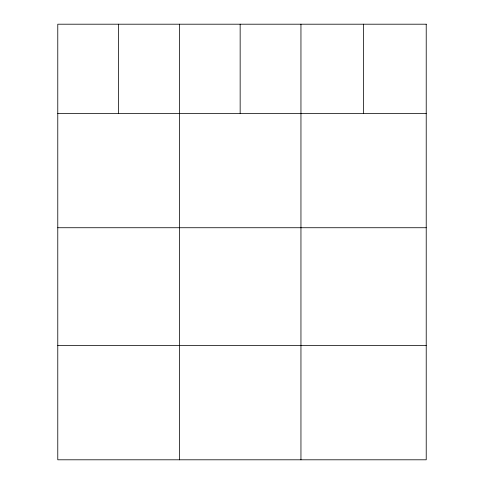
<?xml version="1.0" encoding="UTF-8"?>
<svg xmlns="http://www.w3.org/2000/svg" width="484" height="484" viewBox="0 0 484 484"><rect width="100%" height="100%" fill="white"/><g stroke="black" fill="none" stroke-linecap="round" stroke-linejoin="round"><path stroke-width="0.73" d="M57.777 113.431L426.222 113.431M57.777 227.734L426.222 227.734M57.777 345.497L426.222 345.497M363.587 24.2L363.587 113.431M300.951 24.2L300.951 459.8M240.155 24.2L240.155 113.431M179.364 24.2L179.364 459.8M118.568 24.2L118.568 113.431M426.222 24.2L57.777 24.2L57.777 459.8L426.222 459.8L426.222 24.2"/></g></svg>
